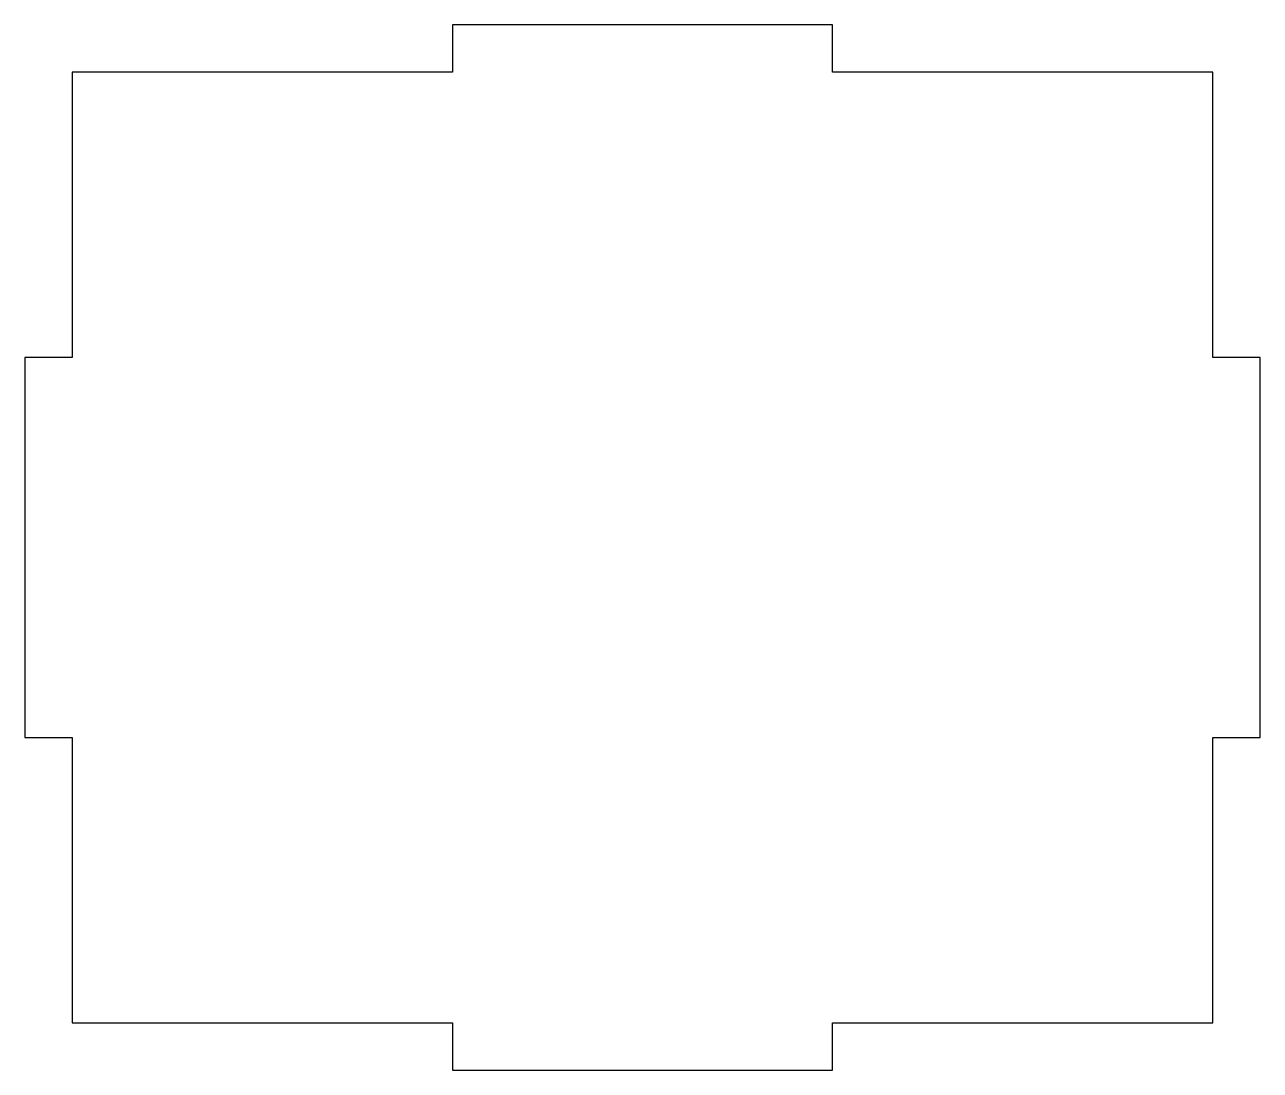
# Model space of a CAD drawing. Header units: millimetres. Extents: x -32.5 to 32.5, y -27.5 to 27.5.
import ezdxf

# ---------------------------------------------------------------- set-up
doc = ezdxf.new("R2010")
doc.units = ezdxf.units.MM

msp = doc.modelspace()

# ---------------------------------------------------------------- linework, layer by layer
at = {"color": 7, "linetype": 'Continuous', "lineweight": 25}
for p, q in [((-10, 27.5), (-10, 25)), ((10, 27.5), (-10, 27.5)), ((10, 25), (10, 27.5)), ((-30, 25), (-30, 10)), ((-10, 25), (-30, 25)), ((30, 25), (10, 25)), ((30, 10), (30, 25)), ((-32.5, 10), (-32.5, -10)), ((-30, 10), (-32.5, 10)), ((32.5, 10), (30, 10)), ((32.5, -10), (32.5, 10)), ((-32.5, -10), (-30, -10)), ((-30, -10), (-30, -25)), ((30, -10), (32.5, -10)), ((30, -25), (30, -10)), ((-30, -25), (-10, -25)), ((-10, -25), (-10, -27.5)), ((10, -25), (30, -25)), ((10, -27.5), (10, -25)), ((-10, -27.5), (10, -27.5))]:
    msp.add_line(p, q, dxfattribs=at)

doc.saveas('drawing.dxf')
